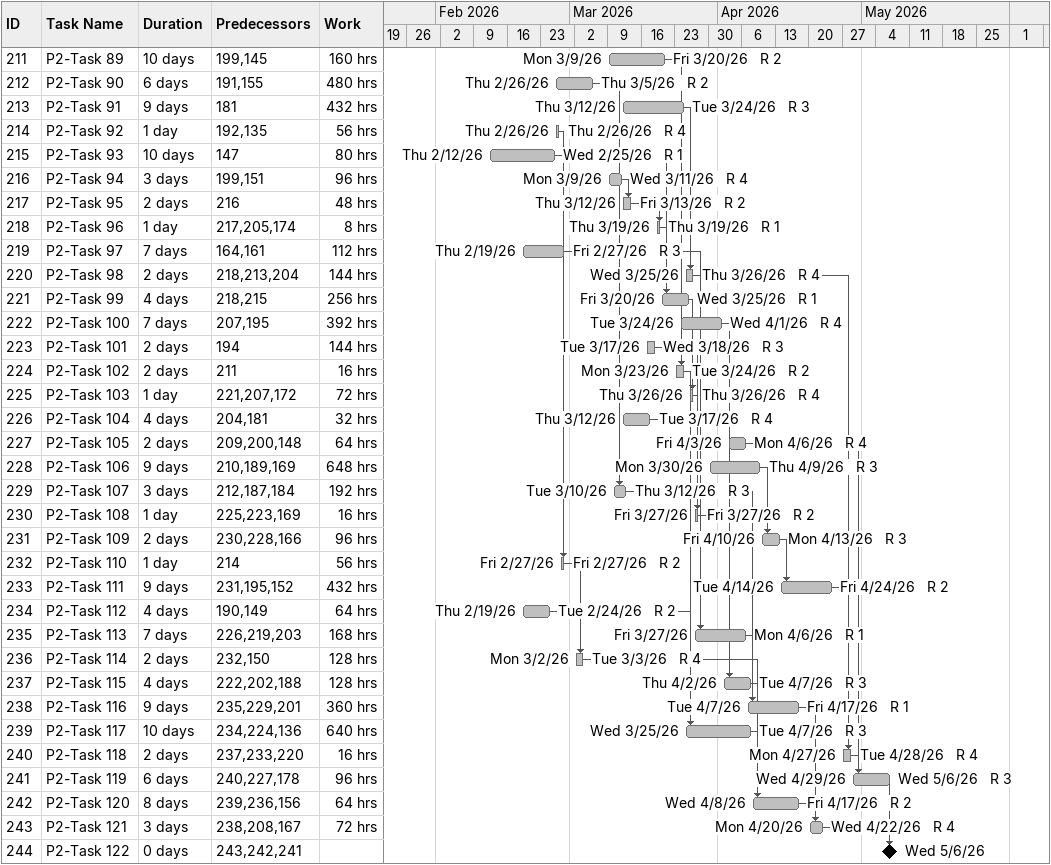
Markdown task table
| ID | Task | Duration | Start | Finish | Predecessors | Resources | Work (h) |
|---|---|---|---|---|---|---|---|
| 211 | P2-Task 89 | 10d | 2026-03-09 | 2026-03-20 | 199, 145 | R 2 | 160 |
| 212 | P2-Task 90 | 6d | 2026-02-26 | 2026-03-05 | 191, 155 | R 2 | 480 |
| 213 | P2-Task 91 | 9d | 2026-03-12 | 2026-03-24 | 181 | R 3 | 432 |
| 214 | P2-Task 92 | 1d | 2026-02-26 | 2026-02-26 | 192, 135 | R 4 | 56 |
| 215 | P2-Task 93 | 10d | 2026-02-12 | 2026-02-25 | 147 | R 1 | 80 |
| 216 | P2-Task 94 | 3d | 2026-03-09 | 2026-03-11 | 199, 151 | R 4 | 96 |
| 217 | P2-Task 95 | 2d | 2026-03-12 | 2026-03-13 | 216 | R 2 | 48 |
| 218 | P2-Task 96 | 1d | 2026-03-19 | 2026-03-19 | 217, 205, 174 | R 1 | 8 |
| 219 | P2-Task 97 | 7d | 2026-02-19 | 2026-02-27 | 164, 161 | R 3 | 112 |
| 220 | P2-Task 98 | 2d | 2026-03-25 | 2026-03-26 | 218, 213, 204 | R 4 | 144 |
| 221 | P2-Task 99 | 4d | 2026-03-20 | 2026-03-25 | 218, 215 | R 1 | 256 |
| 222 | P2-Task 100 | 7d | 2026-03-24 | 2026-04-01 | 207, 195 | R 4 | 392 |
| 223 | P2-Task 101 | 2d | 2026-03-17 | 2026-03-18 | 194 | R 3 | 144 |
| 224 | P2-Task 102 | 2d | 2026-03-23 | 2026-03-24 | 211 | R 2 | 16 |
| 225 | P2-Task 103 | 1d | 2026-03-26 | 2026-03-26 | 221, 207, 172 | R 4 | 72 |
| 226 | P2-Task 104 | 4d | 2026-03-12 | 2026-03-17 | 204, 181 | R 4 | 32 |
| 227 | P2-Task 105 | 2d | 2026-04-03 | 2026-04-06 | 209, 200, 148 | R 4 | 64 |
| 228 | P2-Task 106 | 9d | 2026-03-30 | 2026-04-09 | 210, 189, 169 | R 3 | 648 |
| 229 | P2-Task 107 | 3d | 2026-03-10 | 2026-03-12 | 212, 187, 184 | R 3 | 192 |
| 230 | P2-Task 108 | 1d | 2026-03-27 | 2026-03-27 | 225, 223, 169 | R 2 | 16 |
| 231 | P2-Task 109 | 2d | 2026-04-10 | 2026-04-13 | 230, 228, 166 | R 3 | 96 |
| 232 | P2-Task 110 | 1d | 2026-02-27 | 2026-02-27 | 214 | R 2 | 56 |
| 233 | P2-Task 111 | 9d | 2026-04-14 | 2026-04-24 | 231, 195, 152 | R 2 | 432 |
| 234 | P2-Task 112 | 4d | 2026-02-19 | 2026-02-24 | 190, 149 | R 2 | 64 |
| 235 | P2-Task 113 | 7d | 2026-03-27 | 2026-04-06 | 226, 219, 203 | R 1 | 168 |
| 236 | P2-Task 114 | 2d | 2026-03-02 | 2026-03-03 | 232, 150 | R 4 | 128 |
| 237 | P2-Task 115 | 4d | 2026-04-02 | 2026-04-07 | 222, 202, 188 | R 3 | 128 |
| 238 | P2-Task 116 | 9d | 2026-04-07 | 2026-04-17 | 235, 229, 201 | R 1 | 360 |
| 239 | P2-Task 117 | 10d | 2026-03-25 | 2026-04-07 | 234, 224, 136 | R 3 | 640 |
| 240 | P2-Task 118 | 2d | 2026-04-27 | 2026-04-28 | 237, 233, 220 | R 4 | 16 |
| 241 | P2-Task 119 | 6d | 2026-04-29 | 2026-05-06 | 240, 227, 178 | R 3 | 96 |
| 242 | P2-Task 120 | 8d | 2026-04-08 | 2026-04-17 | 239, 236, 156 | R 2 | 64 |
| 243 | P2-Task 121 | 3d | 2026-04-20 | 2026-04-22 | 238, 208, 167 | R 4 | 72 |
| 244 | P2-Task 122 | 0d | 2026-05-06 | 2026-05-06 | 243, 242, 241 |  |  |
